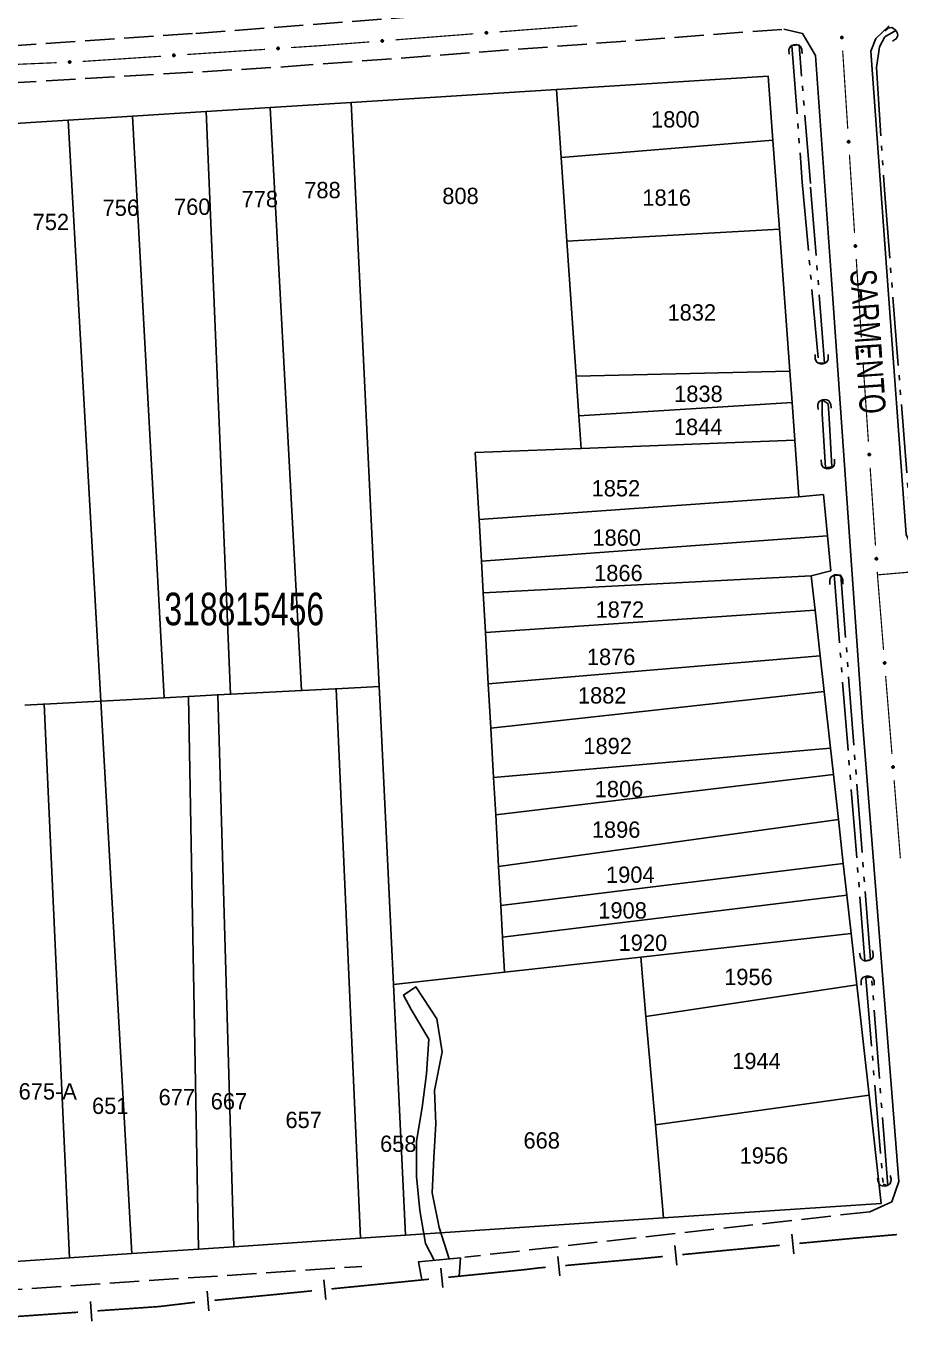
# Model space of a CAD drawing. Extents: x 201225 to 202591, y 4854937 to 4856079.
# Drawn here: x 202036.1 to 202170, y 4855142 to 4855340.4 of the extents above; entities that cross this region are included whole.
import ezdxf
from ezdxf.enums import TextEntityAlignment as Align

# ---------------------------------------------------------------- set-up
doc = ezdxf.new("R2010")
doc.units = 0
doc.header["$LTSCALE"] = 1.5
doc.header["$MEASUREMENT"] = 0
doc.linetypes.add('TRACO_05', pattern=[11, 7, -1, 0.5, -1, 0.5, -1])
doc.linetypes.add('TRACO_11', pattern=[8, 3, -1, 3, -1])
for name, color, linetype in [('CD_MALHA_LOTES', 7, 'CONTINUOUS'), ('CD_TXT_QUADRA', 2, 'CONTINUOUS'), ('HD-CURSO-PERENE', 170, 'CONTINUOUS'), ('HD-VALAS-DRENOS', 170, 'CONTINUOUS'), ('LM-LIM-SETORES-BAIRROS', 250, 'CONTINUOUS'), ('RU-QUADRA', 210, 'CONTINUOUS'), ('SV-BUEIRO-VALA', 7, 'CONTINUOUS'), ('SV-EIXO-RUA-N-PAV', 6, 'CONTINUOUS'), ('SV-EIXO-RUA-PAV', 20, 'CONTINUOUS'), ('SV-PONTE-BUEIRO', 251, 'CONTINUOUS'), ('SV-RUA-PAVIM', 7, 'CONTINUOUS'), ('SV-TXT-RUA-PAV', 7, 'CONTINUOUS'), ('Th_NmrPort', 7, 'CONTINUOUS')]:
    doc.layers.add(name, color=color, linetype=linetype)
doc.styles.add('ARIAL', font='ARIAL.SHX')

# ---------------------------------------------------------------- blocks, each defined once
blk = doc.blocks.new('COD120', base_point=(202325.86, 4856054.02))
at = {"layer": 'SV-BUEIRO-VALA'}
blk.add_lwpolyline([(202324.86, 4856052.62), (202324.86, 4856053.203333), (202324.86, 4856053.290833), (202324.943333, 4856053.524167), (202325.11, 4856053.786667), (202325.36, 4856053.9325), (202325.693333, 4856054.02), (202326.026667, 4856054.02), (202326.36, 4856053.9325), (202326.61, 4856053.786667), (202326.776667, 4856053.524167), (202326.86, 4856053.290833), (202326.86, 4856053.203333), (202326.86, 4856052.62)], dxfattribs=at)

msp = doc.modelspace()

# ---------------------------------------------------------------- linework, layer by layer
at = {"layer": 'CD_MALHA_LOTES', "linetype": 'Continuous', "flags": 128}
for points in [[(202117.4, 4855330.67), (202149.8, 4855332.71)], [(202149.8, 4855332.71), (202150.52, 4855322.91)], [(202085.91, 4855328.68), (202117.4, 4855330.67)], [(202118.11, 4855320.25), (202117.4, 4855330.67)], [(202073.52, 4855327.9), (202085.91, 4855328.68)], [(202090.21, 4855239.22), (202085.91, 4855328.68)], [(202042.61, 4855325.95), (202052.42, 4855326.57)], [(202052.42, 4855326.57), (202063.71, 4855327.28)], [(202057.3, 4855237.5), (202052.42, 4855326.57)], [(202063.71, 4855327.28), (202073.52, 4855327.9)], [(202067.44, 4855238.03), (202063.71, 4855327.28)], [(202078.35, 4855238.6), (202073.52, 4855327.9)], [(202030.32, 4855325.17), (202042.61, 4855325.95)], [(202047.59, 4855237), (202042.61, 4855325.95)], [(202118.11, 4855320.25), (202150.52, 4855322.91)], [(202150.52, 4855322.91), (202151.52, 4855309.28)], [(202118.99, 4855307.42), (202118.11, 4855320.25)], [(202118.99, 4855307.42), (202151.52, 4855309.28)], [(202151.52, 4855309.28), (202153.11, 4855287.5)], [(202120.41, 4855286.75), (202118.99, 4855307.42)], [(202120.41, 4855286.75), (202153.11, 4855287.5)], [(202120.82, 4855280.67), (202120.41, 4855286.75)], [(202153.11, 4855287.5), (202153.46, 4855282.71)], [(202120.82, 4855280.67), (202153.46, 4855282.71)], [(202153.46, 4855282.71), (202153.88, 4855276.95)], [(202121.16, 4855275.67), (202120.82, 4855280.67)], [(202153.88, 4855276.95), (202121.16, 4855275.67)], [(202153.88, 4855276.95), (202154.51, 4855268.26)], [(202104.95, 4855275.04), (202121.16, 4855275.67)], [(202105.52, 4855264.81), (202104.95, 4855275.04)], [(202154.51, 4855268.26), (202158.28, 4855268.63)], [(202158.28, 4855268.63), (202158.9, 4855262.29)], [(202105.52, 4855264.81), (202154.51, 4855268.26)], [(202105.88, 4855258.43), (202105.52, 4855264.81)], [(202105.88, 4855258.43), (202158.9, 4855262.29)], [(202158.9, 4855262.29), (202159.41, 4855256.95)], [(202106.16, 4855253.56), (202105.88, 4855258.43)], [(202159.41, 4855256.95), (202156.4, 4855256.2)], [(202106.16, 4855253.56), (202156.4, 4855256.2)], [(202156.4, 4855256.2), (202156.99, 4855250.9)], [(202106.5, 4855247.52), (202106.16, 4855253.56)], [(202106.5, 4855247.52), (202156.99, 4855250.9)], [(202156.99, 4855250.9), (202157.77, 4855243.95)], [(202106.94, 4855239.64), (202106.5, 4855247.52)], [(202106.94, 4855239.64), (202157.77, 4855243.95)], [(202157.77, 4855243.95), (202158.38, 4855238.45)], [(202083.47, 4855238.87), (202078.45, 4855238.61)], [(202083.64, 4855238.88), (202083.47, 4855238.87)], [(202083.64, 4855238.88), (202090.21, 4855239.22)], [(202087.38, 4855154.74), (202083.64, 4855238.88)], [(202090.26, 4855238.31), (202090.21, 4855239.22)], [(202107.33, 4855232.83), (202106.94, 4855239.64)], [(202038.91, 4855236.54), (202047.55, 4855237)], [(202047.55, 4855237), (202047.59, 4855237)], [(202047.59, 4855237), (202057.23, 4855237.5)], [(202052.33, 4855152.39), (202047.59, 4855237)], [(202057.23, 4855237.5), (202057.3, 4855237.5)], [(202061.03, 4855237.7), (202057.3, 4855237.5)], [(202062.53, 4855153.07), (202061.03, 4855237.7)], [(202061.03, 4855237.7), (202061.05, 4855237.7)], [(202061.05, 4855237.7), (202065.43, 4855237.93)], [(202065.43, 4855237.93), (202065.49, 4855237.93)], [(202065.49, 4855237.93), (202067.44, 4855238.03)], [(202067.96, 4855153.44), (202065.49, 4855237.93)], [(202067.44, 4855238.03), (202067.55, 4855238.04)], [(202067.55, 4855238.04), (202078.35, 4855238.6)], [(202078.45, 4855238.61), (202078.35, 4855238.6)], [(202092.41, 4855193.59), (202090.26, 4855238.31)], [(202107.33, 4855232.83), (202158.38, 4855238.45)], [(202158.38, 4855238.45), (202159.35, 4855229.8)], [(202038.77, 4855236.54), (202035.95, 4855236.39)], [(202038.91, 4855236.54), (202038.77, 4855236.54)], [(202042.77, 4855151.75), (202038.91, 4855236.54)], [(202107.75, 4855225.29), (202107.33, 4855232.83)], [(202107.75, 4855225.29), (202159.35, 4855229.8)], [(202159.35, 4855229.8), (202159.8, 4855225.75)], [(202108.07, 4855219.58), (202107.75, 4855225.29)], [(202108.07, 4855219.58), (202159.8, 4855225.75)], [(202159.8, 4855225.75), (202160.57, 4855218.84)], [(202108.52, 4855211.67), (202108.07, 4855219.58)], [(202108.52, 4855211.67), (202160.57, 4855218.84)], [(202160.57, 4855218.84), (202161.32, 4855212.14)], [(202108.86, 4855205.69), (202108.52, 4855211.67)], [(202108.86, 4855205.69), (202161.32, 4855212.14)], [(202161.32, 4855212.14), (202161.87, 4855207.26)], [(202109.13, 4855200.82), (202161.87, 4855207.26)], [(202161.87, 4855207.26), (202162.52, 4855201.38)], [(202109.13, 4855200.82), (202108.86, 4855205.69)], [(202130.3, 4855197.8), (202162.52, 4855201.38)], [(202162.52, 4855201.38), (202163.4, 4855193.52)], [(202109.43, 4855195.49), (202109.13, 4855200.82)], [(202130.3, 4855197.8), (202109.43, 4855195.49)], [(202131.09, 4855188.72), (202130.3, 4855197.8)], [(202092.41, 4855193.59), (202109.43, 4855195.49)], [(202094.26, 4855155.2), (202092.41, 4855193.59)], [(202131.09, 4855188.72), (202163.4, 4855193.52)], [(202163.4, 4855193.52), (202165.29, 4855176.65)], [(202132.54, 4855172.13), (202131.09, 4855188.72)], [(202132.54, 4855172.13), (202165.29, 4855176.65)], [(202165.29, 4855176.65), (202167.14, 4855160.08)], [(202133.78, 4855157.85), (202132.54, 4855172.13)], [(202167.14, 4855160.08), (202133.78, 4855157.85)], [(202133.78, 4855157.85), (202094.26, 4855155.2)], [(202087.38, 4855154.74), (202067.96, 4855153.44)], [(202094.26, 4855155.2), (202087.38, 4855154.74)], [(202042.77, 4855151.75), (202030.69, 4855150.94)], [(202052.33, 4855152.39), (202042.77, 4855151.75)], [(202062.53, 4855153.07), (202052.33, 4855152.39)], [(202067.96, 4855153.44), (202062.53, 4855153.07)]]:
    msp.add_lwpolyline(points, dxfattribs=at)
at = {"layer": 'HD-CURSO-PERENE', "linetype": 'Continuous'}
msp.add_polyline3d([(202100.93, 4855151.57, 3.04), (202099.39, 4855156.38, 3.04), (202098.35, 4855161.68, 3.04), (202098.6, 4855167.04, 3.04), (202098.88, 4855172.26, 3.04), (202098.68, 4855177.36, 3.04), (202099.86, 4855183.29, 3.04), (202099.06, 4855188.34, 3.04), (202095.86, 4855193.22, 3.03), (202093.97, 4855191.98, 2.99), (202095.12, 4855189.78, 2.99), (202097.84, 4855185.22, 3.03), (202097.46, 4855179.94, 3.03), (202096.8, 4855174.78, 3.03), (202095.96, 4855169.58, 3.03), (202095.93, 4855164.2, 3.03), (202096.43, 4855159, 3.03), (202097.33, 4855153.92, 3.03), (202098.63, 4855151.36, 3.03)], dxfattribs=at)
at = {"layer": 'HD-VALAS-DRENOS', "linetype": 'TRACO_05'}
msp.add_polyline3d([(202169.38, 4855339.67, 4.72), (202167.68, 4855338.7, 4.72), (202166.87, 4855337.17, 4.72), (202166.39, 4855334.01, 4.67), (202167.62, 4855315.3, 4.23), (202171.66, 4855263.98, 3.71), (202172.17, 4855262.94, 3.71), (202172.84, 4855262.61, 3.71)], dxfattribs=at)
for points in [[(202153.43, 4855337.4, 4.47), (202155.03, 4855316.47, 4.47), (202157.53, 4855288.74, 3.88), (202158.45, 4855288.76, 3.9), (202156.27, 4855316.24, 3.9), (202154.55, 4855337.48, 3.9)], [(202158.07, 4855283.14, 3.92), (202158.08, 4855280.96, 3.92), (202158.59, 4855272.74, 3.92), (202159.57, 4855272.88, 3.92), (202159.15, 4855280.3, 3.92), (202158.99, 4855282.5, 3.92)], [(202159.9, 4855256.36, 3.84), (202164.64, 4855197.24, 3.5), (202165.46, 4855197.36, 3.48), (202160.94, 4855256.26, 3.58)], [(202164.76, 4855194.64, 3.61), (202167.42, 4855163, 3.12), (202168.12, 4855162.76, 3.12), (202165.66, 4855194.7, 3.82)]]:
    msp.add_polyline3d(points, close=True, dxfattribs=at)
at = {"layer": 'LM-LIM-SETORES-BAIRROS'}
for points in [[(202135.52, 4855153.63), (202135.81, 4855150.64)], [(202153.44, 4855155.35), (202153.72, 4855152.36)], [(202117.61, 4855151.96), (202117.88, 4855148.98)], [(202099.68, 4855150.15), (202099.98, 4855147.17)], [(202081.77, 4855148.37), (202082.07, 4855145.38)], [(202063.86, 4855146.62), (202064.15, 4855143.64)], [(202045.98, 4855145.04), (202046.19, 4855142.05)]]:
    msp.add_lwpolyline(points, dxfattribs=at)
at = {"layer": 'LM-LIM-SETORES-BAIRROS', "const_width": 0.25}
for points in [[(202151.59, 4855153.66), (202143.63, 4855152.91)], [(202162.86, 4855154.73), (202154.58, 4855153.95)], [(202163.54, 4855154.79), (202162.86, 4855154.73)], [(202169.52, 4855155.3), (202163.54, 4855154.79)], [(202130.32, 4855151.61), (202118.74, 4855150.56)], [(202130.69, 4855151.65), (202130.32, 4855151.61)], [(202133.67, 4855151.94), (202130.69, 4855151.65)], [(202143.09, 4855152.86), (202136.66, 4855152.23)], [(202143.63, 4855152.91), (202143.09, 4855152.86)], [(202112.33, 4855149.91), (202100.83, 4855148.76)], [(202112.77, 4855149.96), (202112.33, 4855149.91)], [(202114.55, 4855150.18), (202112.77, 4855149.96)], [(202114.75, 4855150.2), (202114.55, 4855150.18)], [(202115.75, 4855150.29), (202114.75, 4855150.2)], [(202097.84, 4855148.46), (202082.92, 4855146.98)], [(202074.7, 4855146.16), (202065, 4855145.23)], [(202074.96, 4855146.19), (202074.7, 4855146.16)], [(202079.93, 4855146.68), (202074.96, 4855146.19)], [(202056.56, 4855144.28), (202047.08, 4855143.62)], [(202057.05, 4855144.34), (202056.56, 4855144.28)], [(202062.02, 4855144.93), (202057.05, 4855144.34)], [(202044.09, 4855143.41), (202033.11, 4855142.64)]]:
    msp.add_lwpolyline(points, dxfattribs=at)
at = {"layer": 'RU-QUADRA', "linetype": 'Continuous', "flags": 128}
msp.add_lwpolyline([(202030.32, 4855325.17), (202042.61, 4855325.95), (202052.42, 4855326.57), (202063.71, 4855327.28), (202073.52, 4855327.9), (202085.91, 4855328.68), (202117.4, 4855330.67), (202149.8, 4855332.71), (202150.52, 4855322.91), (202151.52, 4855309.28), (202153.11, 4855287.5), (202153.46, 4855282.71), (202153.88, 4855276.95), (202154.51, 4855268.26), (202158.28, 4855268.63), (202158.9, 4855262.29), (202159.41, 4855256.95), (202156.4, 4855256.2), (202156.99, 4855250.9), (202157.77, 4855243.95), (202158.38, 4855238.45), (202159.35, 4855229.8), (202159.8, 4855225.75), (202160.57, 4855218.84), (202161.32, 4855212.14), (202161.87, 4855207.26), (202162.52, 4855201.38), (202163.4, 4855193.52), (202165.29, 4855176.65), (202167.14, 4855160.08), (202133.78, 4855157.85), (202094.26, 4855155.2), (202087.38, 4855154.74), (202067.96, 4855153.44), (202062.53, 4855153.07), (202052.33, 4855152.39), (202042.77, 4855151.75), (202030.69, 4855150.94)], dxfattribs=at)
at = {"layer": 'SV-EIXO-RUA-N-PAV', "const_width": 0.18}
for points in [[(202174.82, 4855257.03), (202166.85, 4855256.35)], [(202166.85, 4855256.35), (202166.55, 4855256.32)]]:
    msp.add_lwpolyline(points, dxfattribs=at)
at = {"layer": 'SV-EIXO-RUA-PAV', "const_width": 0.18}
for points in [[(202108.65, 4855339.48), (202120.61, 4855340.41)], [(202081.72, 4855337.4), (202088.71, 4855337.94)], [(202092.69, 4855338.25), (202104.66, 4855339.18)], [(202060.77, 4855336.01), (202072.75, 4855336.8)], [(202076.74, 4855337.07), (202080.73, 4855337.33)], [(202080.73, 4855337.33), (202081.72, 4855337.4)], [(202161.22, 4855336.61), (202162, 4855324.64)], [(202028.93, 4855334.26), (202040.81, 4855334.76)], [(202044.81, 4855334.95), (202056.78, 4855335.74)], [(202162.26, 4855320.65), (202163.04, 4855308.67)], [(202163.3, 4855304.68), (202164.08, 4855292.71)], [(202164.35, 4855288.72), (202165.16, 4855276.74)], [(202165.43, 4855272.75), (202166.25, 4855260.78)], [(202166.52, 4855256.79), (202166.55, 4855256.32)], [(202166.55, 4855256.32), (202167.48, 4855244.83)], [(202167.8, 4855240.84), (202168.77, 4855228.88)], [(202169.1, 4855224.89), (202170.06, 4855212.93)], [(202102.71, 4855148.97), (202105.7, 4855149.25)], [(202105.7, 4855149.25), (202106.12, 4855149.29)]]:
    msp.add_lwpolyline(points, dxfattribs=at)
at = {"layer": 'SV-EIXO-RUA-PAV'}
for points in [[(202090.55, 4855338.19), (202090.58, 4855338.23), (202090.61, 4855338.26), (202090.65, 4855338.27), (202090.68, 4855338.27), (202090.72, 4855338.27), (202090.75, 4855338.27), (202090.79, 4855338.25), (202090.83, 4855338.22), (202090.85, 4855338.18), (202090.87, 4855338.15), (202090.88, 4855338.11), (202090.87, 4855338.08), (202090.86, 4855338.04), (202090.85, 4855338), (202090.81, 4855337.97), (202090.78, 4855337.94), (202090.75, 4855337.93), (202090.71, 4855337.92), (202090.67, 4855337.92), (202090.64, 4855337.93), (202090.6, 4855337.95), (202090.57, 4855337.98), (202090.54, 4855338.02), (202090.53, 4855338.05), (202090.52, 4855338.08), (202090.52, 4855338.12), (202090.53, 4855338.16), (202090.55, 4855338.19)], [(202106.5, 4855339.43), (202106.53, 4855339.47), (202106.57, 4855339.49), (202106.6, 4855339.5), (202106.64, 4855339.51), (202106.67, 4855339.51), (202106.71, 4855339.5), (202106.74, 4855339.48), (202106.78, 4855339.45), (202106.81, 4855339.41), (202106.82, 4855339.38), (202106.83, 4855339.35), (202106.83, 4855339.31), (202106.82, 4855339.27), (202106.8, 4855339.24), (202106.77, 4855339.2), (202106.73, 4855339.17), (202106.7, 4855339.16), (202106.66, 4855339.16), (202106.63, 4855339.16), (202106.59, 4855339.17), (202106.55, 4855339.18), (202106.52, 4855339.22), (202106.49, 4855339.25), (202106.48, 4855339.28), (202106.47, 4855339.32), (202106.47, 4855339.35), (202106.48, 4855339.39), (202106.5, 4855339.43)], [(202161.19, 4855338.76), (202161.23, 4855338.73), (202161.25, 4855338.69), (202161.26, 4855338.66), (202161.27, 4855338.62), (202161.27, 4855338.59), (202161.26, 4855338.55), (202161.24, 4855338.52), (202161.21, 4855338.48), (202161.17, 4855338.46), (202161.14, 4855338.44), (202161.1, 4855338.44), (202161.07, 4855338.44), (202161.03, 4855338.45), (202160.99, 4855338.47), (202160.96, 4855338.5), (202160.93, 4855338.53), (202160.92, 4855338.57), (202160.92, 4855338.6), (202160.92, 4855338.64), (202160.92, 4855338.67), (202160.94, 4855338.71), (202160.98, 4855338.75), (202161.01, 4855338.77), (202161.04, 4855338.78), (202161.08, 4855338.79), (202161.12, 4855338.79), (202161.15, 4855338.78), (202161.19, 4855338.76)], [(202058.63, 4855335.97), (202058.66, 4855336.01), (202058.69, 4855336.04), (202058.73, 4855336.05), (202058.76, 4855336.05), (202058.8, 4855336.05), (202058.83, 4855336.05), (202058.87, 4855336.03), (202058.91, 4855336), (202058.93, 4855335.96), (202058.95, 4855335.92), (202058.95, 4855335.89), (202058.95, 4855335.85), (202058.94, 4855335.82), (202058.92, 4855335.78), (202058.89, 4855335.74), (202058.86, 4855335.72), (202058.82, 4855335.71), (202058.79, 4855335.7), (202058.75, 4855335.7), (202058.72, 4855335.71), (202058.68, 4855335.73), (202058.64, 4855335.76), (202058.62, 4855335.8), (202058.6, 4855335.83), (202058.6, 4855335.87), (202058.6, 4855335.9), (202058.61, 4855335.94), (202058.63, 4855335.97)], [(202074.59, 4855337.04), (202074.62, 4855337.07), (202074.66, 4855337.1), (202074.69, 4855337.11), (202074.73, 4855337.12), (202074.76, 4855337.11), (202074.8, 4855337.11), (202074.84, 4855337.09), (202074.87, 4855337.06), (202074.9, 4855337.02), (202074.91, 4855336.99), (202074.92, 4855336.95), (202074.92, 4855336.92), (202074.91, 4855336.88), (202074.89, 4855336.84), (202074.86, 4855336.81), (202074.82, 4855336.78), (202074.79, 4855336.77), (202074.75, 4855336.76), (202074.72, 4855336.76), (202074.68, 4855336.77), (202074.64, 4855336.79), (202074.61, 4855336.82), (202074.58, 4855336.86), (202074.57, 4855336.89), (202074.56, 4855336.93), (202074.56, 4855336.96), (202074.57, 4855337), (202074.59, 4855337.04)], [(202042.66, 4855334.95), (202042.7, 4855334.99), (202042.73, 4855335.01), (202042.77, 4855335.03), (202042.8, 4855335.03), (202042.84, 4855335.03), (202042.87, 4855335.02), (202042.91, 4855335), (202042.95, 4855334.97), (202042.97, 4855334.93), (202042.98, 4855334.89), (202042.99, 4855334.86), (202042.98, 4855334.82), (202042.97, 4855334.79), (202042.95, 4855334.75), (202042.92, 4855334.71), (202042.89, 4855334.69), (202042.85, 4855334.68), (202042.82, 4855334.68), (202042.78, 4855334.68), (202042.75, 4855334.69), (202042.71, 4855334.71), (202042.67, 4855334.74), (202042.65, 4855334.77), (202042.64, 4855334.81), (202042.63, 4855334.84), (202042.63, 4855334.88), (202042.64, 4855334.92), (202042.66, 4855334.95)], [(202162.23, 4855322.79), (202162.27, 4855322.76), (202162.29, 4855322.73), (202162.31, 4855322.69), (202162.31, 4855322.66), (202162.31, 4855322.62), (202162.3, 4855322.59), (202162.28, 4855322.55), (202162.25, 4855322.51), (202162.21, 4855322.49), (202162.18, 4855322.47), (202162.14, 4855322.47), (202162.11, 4855322.47), (202162.07, 4855322.48), (202162.04, 4855322.5), (202162, 4855322.53), (202161.97, 4855322.57), (202161.96, 4855322.6), (202161.96, 4855322.64), (202161.96, 4855322.67), (202161.97, 4855322.71), (202161.98, 4855322.74), (202162.02, 4855322.78), (202162.05, 4855322.81), (202162.09, 4855322.82), (202162.12, 4855322.82), (202162.16, 4855322.82), (202162.19, 4855322.82), (202162.23, 4855322.79)], [(202163.27, 4855306.83), (202163.31, 4855306.8), (202163.33, 4855306.76), (202163.35, 4855306.73), (202163.35, 4855306.69), (202163.35, 4855306.66), (202163.34, 4855306.62), (202163.32, 4855306.58), (202163.29, 4855306.55), (202163.25, 4855306.52), (202163.22, 4855306.51), (202163.18, 4855306.5), (202163.15, 4855306.5), (202163.11, 4855306.51), (202163.08, 4855306.53), (202163.04, 4855306.57), (202163.01, 4855306.6), (202163, 4855306.63), (202163, 4855306.67), (202163, 4855306.71), (202163.01, 4855306.74), (202163.03, 4855306.78), (202163.06, 4855306.81), (202163.09, 4855306.84), (202163.13, 4855306.85), (202163.16, 4855306.86), (202163.2, 4855306.86), (202163.23, 4855306.85), (202163.27, 4855306.83)], [(202164.32, 4855290.74), (202164.36, 4855290.71), (202164.38, 4855290.67), (202164.4, 4855290.64), (202164.4, 4855290.61), (202164.4, 4855290.57), (202164.39, 4855290.53), (202164.37, 4855290.5), (202164.34, 4855290.46), (202164.3, 4855290.44), (202164.27, 4855290.42), (202164.23, 4855290.42), (202164.2, 4855290.42), (202164.16, 4855290.43), (202164.13, 4855290.44), (202164.09, 4855290.48), (202164.06, 4855290.51), (202164.05, 4855290.55), (202164.05, 4855290.58), (202164.05, 4855290.62), (202164.06, 4855290.65), (202164.08, 4855290.69), (202164.11, 4855290.73), (202164.14, 4855290.75), (202164.18, 4855290.76), (202164.21, 4855290.77), (202164.25, 4855290.77), (202164.28, 4855290.76), (202164.32, 4855290.74)], [(202165.4, 4855274.9), (202165.43, 4855274.87), (202165.46, 4855274.83), (202165.47, 4855274.8), (202165.48, 4855274.76), (202165.48, 4855274.73), (202165.47, 4855274.69), (202165.45, 4855274.66), (202165.42, 4855274.62), (202165.38, 4855274.59), (202165.35, 4855274.58), (202165.31, 4855274.57), (202165.28, 4855274.58), (202165.24, 4855274.58), (202165.2, 4855274.6), (202165.17, 4855274.64), (202165.14, 4855274.67), (202165.13, 4855274.7), (202165.12, 4855274.74), (202165.13, 4855274.78), (202165.13, 4855274.81), (202165.15, 4855274.85), (202165.18, 4855274.89), (202165.22, 4855274.91), (202165.25, 4855274.92), (202165.29, 4855274.93), (202165.32, 4855274.93), (202165.36, 4855274.92), (202165.4, 4855274.9)], [(202166.48, 4855258.94), (202166.52, 4855258.9), (202166.55, 4855258.87), (202166.56, 4855258.83), (202166.56, 4855258.8), (202166.56, 4855258.77), (202166.55, 4855258.73), (202166.53, 4855258.69), (202166.5, 4855258.65), (202166.47, 4855258.63), (202166.43, 4855258.62), (202166.4, 4855258.61), (202166.36, 4855258.61), (202166.33, 4855258.62), (202166.29, 4855258.64), (202166.25, 4855258.67), (202166.23, 4855258.71), (202166.21, 4855258.74), (202166.21, 4855258.78), (202166.21, 4855258.81), (202166.22, 4855258.85), (202166.24, 4855258.89), (202166.27, 4855258.92), (202166.3, 4855258.95), (202166.34, 4855258.96), (202166.37, 4855258.96), (202166.41, 4855258.96), (202166.44, 4855258.96), (202166.48, 4855258.94)], [(202167.74, 4855242.99), (202167.78, 4855242.96), (202167.8, 4855242.92), (202167.82, 4855242.89), (202167.82, 4855242.85), (202167.82, 4855242.82), (202167.81, 4855242.78), (202167.8, 4855242.74), (202167.77, 4855242.71), (202167.73, 4855242.68), (202167.69, 4855242.67), (202167.66, 4855242.66), (202167.62, 4855242.66), (202167.59, 4855242.67), (202167.55, 4855242.69), (202167.51, 4855242.72), (202167.49, 4855242.76), (202167.48, 4855242.79), (202167.47, 4855242.82), (202167.47, 4855242.86), (202167.48, 4855242.9), (202167.5, 4855242.93), (202167.53, 4855242.97), (202167.56, 4855243), (202167.6, 4855243.01), (202167.63, 4855243.01), (202167.67, 4855243.01), (202167.7, 4855243.01), (202167.74, 4855242.99)], [(202169.03, 4855227.04), (202169.07, 4855227.01), (202169.1, 4855226.97), (202169.11, 4855226.94), (202169.11, 4855226.9), (202169.11, 4855226.87), (202169.11, 4855226.83), (202169.09, 4855226.8), (202169.06, 4855226.76), (202169.02, 4855226.73), (202168.99, 4855226.72), (202168.95, 4855226.71), (202168.92, 4855226.71), (202168.88, 4855226.72), (202168.84, 4855226.74), (202168.8, 4855226.77), (202168.78, 4855226.81), (202168.77, 4855226.84), (202168.76, 4855226.88), (202168.76, 4855226.91), (202168.77, 4855226.95), (202168.79, 4855226.99), (202168.82, 4855227.02), (202168.85, 4855227.05), (202168.89, 4855227.06), (202168.92, 4855227.07), (202168.96, 4855227.07), (202168.99, 4855227.06), (202169.03, 4855227.04)]]:
    msp.add_lwpolyline(points, close=True, dxfattribs=at)
for points in [[(202090.52, 4855338.12), (202090.85, 4855338.18)], [(202090.52, 4855338.08), (202090.87, 4855338.15)], [(202090.53, 4855338.16), (202090.83, 4855338.22)], [(202090.53, 4855338.14), (202090.84, 4855338.2)], [(202090.53, 4855338.1), (202090.86, 4855338.16)], [(202090.53, 4855338.07), (202090.87, 4855338.13)], [(202090.53, 4855338.05), (202090.88, 4855338.11)], [(202090.54, 4855338.17), (202090.81, 4855338.23)], [(202090.54, 4855338.03), (202090.87, 4855338.09)], [(202090.54, 4855338.02), (202090.87, 4855338.08)], [(202090.55, 4855338.19), (202090.79, 4855338.25)], [(202090.55, 4855338), (202090.87, 4855338.06)], [(202090.57, 4855338.21), (202090.77, 4855338.26)], [(202090.57, 4855337.98), (202090.86, 4855338.04)], [(202090.58, 4855338.23), (202090.75, 4855338.27)], [(202090.59, 4855337.97), (202090.85, 4855338.02)], [(202090.6, 4855338.25), (202090.73, 4855338.27)], [(202090.6, 4855337.95), (202090.85, 4855338)], [(202090.61, 4855338.26), (202090.72, 4855338.27)], [(202090.63, 4855337.94), (202090.82, 4855337.98)], [(202090.64, 4855337.93), (202090.81, 4855337.97)], [(202090.66, 4855337.93), (202090.79, 4855337.95)], [(202106.47, 4855339.35), (202106.81, 4855339.41)], [(202106.47, 4855339.32), (202106.82, 4855339.38)], [(202106.48, 4855339.39), (202106.78, 4855339.45)], [(202106.48, 4855339.37), (202106.79, 4855339.43)], [(202106.48, 4855339.34), (202106.81, 4855339.4)], [(202106.48, 4855339.3), (202106.82, 4855339.36)], [(202106.48, 4855339.28), (202106.83, 4855339.35)], [(202106.49, 4855339.41), (202106.76, 4855339.47)], [(202106.49, 4855339.27), (202106.82, 4855339.33)], [(202106.49, 4855339.25), (202106.83, 4855339.31)], [(202106.5, 4855339.43), (202106.74, 4855339.48)], [(202106.51, 4855339.23), (202106.82, 4855339.29)], [(202106.52, 4855339.45), (202106.72, 4855339.49)], [(202106.52, 4855339.22), (202106.82, 4855339.27)], [(202106.53, 4855339.47), (202106.71, 4855339.5)], [(202106.54, 4855339.2), (202106.81, 4855339.26)], [(202106.55, 4855339.48), (202106.68, 4855339.5)], [(202106.55, 4855339.18), (202106.8, 4855339.24)], [(202106.57, 4855339.49), (202106.67, 4855339.51)], [(202106.58, 4855339.18), (202106.78, 4855339.22)], [(202106.59, 4855339.17), (202106.77, 4855339.2)], [(202106.61, 4855339.16), (202106.74, 4855339.19)], [(202106.63, 4855339.16), (202106.73, 4855339.17)], [(202160.92, 4855338.67), (202160.96, 4855338.5)], [(202160.92, 4855338.65), (202160.94, 4855338.52)], [(202160.92, 4855338.64), (202160.93, 4855338.53)], [(202160.94, 4855338.71), (202160.99, 4855338.47)], [(202160.94, 4855338.69), (202160.97, 4855338.49)], [(202160.96, 4855338.72), (202161.01, 4855338.46)], [(202160.98, 4855338.75), (202161.03, 4855338.45)], [(202160.99, 4855338.76), (202161.05, 4855338.45)], [(202161.01, 4855338.77), (202161.07, 4855338.44)], [(202161.03, 4855338.77), (202161.08, 4855338.44)], [(202161.04, 4855338.78), (202161.1, 4855338.44)], [(202161.06, 4855338.78), (202161.12, 4855338.44)], [(202161.08, 4855338.79), (202161.14, 4855338.44)], [(202161.1, 4855338.78), (202161.16, 4855338.45)], [(202161.12, 4855338.79), (202161.17, 4855338.46)], [(202161.13, 4855338.78), (202161.19, 4855338.47)], [(202161.15, 4855338.78), (202161.21, 4855338.48)], [(202161.17, 4855338.77), (202161.22, 4855338.5)], [(202161.19, 4855338.76), (202161.24, 4855338.52)], [(202161.21, 4855338.74), (202161.25, 4855338.54)], [(202161.23, 4855338.73), (202161.26, 4855338.55)], [(202161.24, 4855338.71), (202161.26, 4855338.58)], [(202161.25, 4855338.69), (202161.27, 4855338.59)], [(202058.61, 4855335.94), (202058.91, 4855336)], [(202058.61, 4855335.92), (202058.92, 4855335.98)], [(202058.62, 4855335.95), (202058.89, 4855336.01)], [(202058.63, 4855335.97), (202058.87, 4855336.03)], [(202058.65, 4855335.99), (202058.85, 4855336.04)], [(202058.66, 4855336.01), (202058.83, 4855336.05)], [(202058.68, 4855336.03), (202058.81, 4855336.05)], [(202058.69, 4855336.04), (202058.8, 4855336.05)], [(202074.56, 4855336.96), (202074.9, 4855337.02)], [(202074.56, 4855336.93), (202074.91, 4855336.99)], [(202074.57, 4855337), (202074.87, 4855337.06)], [(202074.57, 4855336.98), (202074.88, 4855337.04)], [(202074.57, 4855336.95), (202074.9, 4855337)], [(202074.57, 4855336.91), (202074.91, 4855336.97)], [(202074.57, 4855336.89), (202074.92, 4855336.95)], [(202074.58, 4855337.02), (202074.85, 4855337.07)], [(202074.58, 4855336.87), (202074.91, 4855336.93)], [(202074.58, 4855336.86), (202074.92, 4855336.92)], [(202074.59, 4855337.04), (202074.84, 4855337.09)], [(202074.6, 4855336.84), (202074.91, 4855336.9)], [(202074.61, 4855337.06), (202074.81, 4855337.1)], [(202074.61, 4855336.82), (202074.91, 4855336.88)], [(202074.62, 4855337.07), (202074.8, 4855337.11)], [(202074.63, 4855336.81), (202074.89, 4855336.86)], [(202074.64, 4855337.09), (202074.77, 4855337.11)], [(202074.64, 4855336.79), (202074.89, 4855336.84)], [(202074.66, 4855337.1), (202074.76, 4855337.11)], [(202074.67, 4855336.78), (202074.86, 4855336.82)], [(202074.68, 4855336.77), (202074.86, 4855336.81)], [(202074.7, 4855336.77), (202074.83, 4855336.79)], [(202074.72, 4855336.76), (202074.82, 4855336.78)], [(202090.67, 4855337.92), (202090.78, 4855337.94)], [(202042.63, 4855334.88), (202042.97, 4855334.93)], [(202042.63, 4855334.84), (202042.98, 4855334.89)], [(202042.64, 4855334.92), (202042.95, 4855334.97)], [(202042.64, 4855334.9), (202042.95, 4855334.95)], [(202042.64, 4855334.86), (202042.97, 4855334.91)], [(202042.64, 4855334.83), (202042.98, 4855334.87)], [(202042.64, 4855334.81), (202042.99, 4855334.86)], [(202042.65, 4855334.93), (202042.92, 4855334.98)], [(202042.65, 4855334.79), (202042.98, 4855334.84)], [(202042.65, 4855334.77), (202042.98, 4855334.82)], [(202042.66, 4855334.95), (202042.91, 4855335)], [(202042.66, 4855334.76), (202042.97, 4855334.8)], [(202042.67, 4855334.74), (202042.97, 4855334.79)], [(202042.68, 4855334.97), (202042.88, 4855335.01)], [(202042.69, 4855334.72), (202042.96, 4855334.77)], [(202042.7, 4855334.99), (202042.87, 4855335.02)], [(202042.71, 4855334.71), (202042.95, 4855334.75)], [(202042.72, 4855335), (202042.85, 4855335.02)], [(202042.73, 4855335.01), (202042.84, 4855335.03)], [(202042.73, 4855334.7), (202042.93, 4855334.73)], [(202042.75, 4855334.69), (202042.92, 4855334.71)], [(202042.77, 4855334.68), (202042.9, 4855334.7)], [(202042.78, 4855334.68), (202042.89, 4855334.69)], [(202058.6, 4855335.9), (202058.93, 4855335.96)], [(202058.6, 4855335.89), (202058.93, 4855335.94)], [(202058.6, 4855335.87), (202058.95, 4855335.92)], [(202058.6, 4855335.85), (202058.95, 4855335.9)], [(202058.6, 4855335.83), (202058.95, 4855335.89)], [(202058.61, 4855335.81), (202058.95, 4855335.87)], [(202058.62, 4855335.8), (202058.95, 4855335.85)], [(202058.63, 4855335.78), (202058.94, 4855335.84)], [(202058.64, 4855335.76), (202058.94, 4855335.82)], [(202058.66, 4855335.75), (202058.93, 4855335.8)], [(202058.68, 4855335.73), (202058.92, 4855335.78)], [(202058.7, 4855335.72), (202058.9, 4855335.76)], [(202058.72, 4855335.71), (202058.89, 4855335.74)], [(202058.74, 4855335.71), (202058.87, 4855335.73)], [(202058.75, 4855335.7), (202058.86, 4855335.72)], [(202161.96, 4855322.69), (202161.98, 4855322.56)], [(202161.96, 4855322.67), (202161.97, 4855322.57)], [(202161.97, 4855322.71), (202162, 4855322.53)], [(202161.98, 4855322.74), (202162.04, 4855322.5)], [(202161.98, 4855322.72), (202162.02, 4855322.52)], [(202162, 4855322.76), (202162.05, 4855322.49)], [(202162.02, 4855322.78), (202162.07, 4855322.48)], [(202162.03, 4855322.79), (202162.09, 4855322.48)], [(202162.05, 4855322.81), (202162.11, 4855322.47)], [(202162.07, 4855322.81), (202162.13, 4855322.47)], [(202162.09, 4855322.82), (202162.14, 4855322.47)], [(202162.1, 4855322.82), (202162.16, 4855322.47)], [(202162.12, 4855322.82), (202162.18, 4855322.47)], [(202162.14, 4855322.82), (202162.2, 4855322.49)], [(202162.16, 4855322.82), (202162.21, 4855322.49)], [(202162.17, 4855322.81), (202162.23, 4855322.51)], [(202162.19, 4855322.82), (202162.25, 4855322.51)], [(202162.21, 4855322.8), (202162.26, 4855322.54)], [(202162.23, 4855322.79), (202162.28, 4855322.55)], [(202162.25, 4855322.78), (202162.29, 4855322.58)], [(202162.27, 4855322.76), (202162.3, 4855322.59)], [(202162.28, 4855322.74), (202162.3, 4855322.61)], [(202162.29, 4855322.73), (202162.31, 4855322.62)], [(202163, 4855306.72), (202163.03, 4855306.59)], [(202163, 4855306.71), (202163.01, 4855306.6)], [(202163.01, 4855306.74), (202163.04, 4855306.57)], [(202163.02, 4855306.75), (202163.06, 4855306.56)], [(202163.03, 4855306.78), (202163.08, 4855306.53)], [(202163.04, 4855306.79), (202163.09, 4855306.53)], [(202163.06, 4855306.81), (202163.11, 4855306.51)], [(202163.08, 4855306.82), (202163.13, 4855306.51)], [(202163.09, 4855306.84), (202163.15, 4855306.5)], [(202163.11, 4855306.84), (202163.17, 4855306.51)], [(202163.13, 4855306.85), (202163.18, 4855306.5)], [(202163.14, 4855306.85), (202163.2, 4855306.51)], [(202163.16, 4855306.86), (202163.22, 4855306.51)], [(202163.18, 4855306.85), (202163.24, 4855306.52)], [(202163.2, 4855306.86), (202163.25, 4855306.52)], [(202163.22, 4855306.85), (202163.27, 4855306.54)], [(202163.23, 4855306.85), (202163.29, 4855306.55)], [(202163.25, 4855306.84), (202163.31, 4855306.57)], [(202163.27, 4855306.83), (202163.32, 4855306.58)], [(202163.29, 4855306.81), (202163.33, 4855306.61)], [(202163.31, 4855306.8), (202163.34, 4855306.62)], [(202163.32, 4855306.78), (202163.34, 4855306.65)], [(202163.33, 4855306.76), (202163.35, 4855306.66)], [(202164.05, 4855290.63), (202164.08, 4855290.5)], [(202164.05, 4855290.62), (202164.06, 4855290.51)], [(202164.06, 4855290.65), (202164.09, 4855290.48)], [(202164.07, 4855290.67), (202164.11, 4855290.47)], [(202164.08, 4855290.69), (202164.13, 4855290.44)], [(202164.09, 4855290.7), (202164.14, 4855290.44)], [(202164.11, 4855290.73), (202164.16, 4855290.43)], [(202164.12, 4855290.74), (202164.18, 4855290.43)], [(202164.14, 4855290.75), (202164.2, 4855290.42)], [(202164.16, 4855290.75), (202164.22, 4855290.42)], [(202164.18, 4855290.76), (202164.23, 4855290.42)], [(202164.19, 4855290.76), (202164.25, 4855290.42)], [(202164.21, 4855290.77), (202164.27, 4855290.42)], [(202164.23, 4855290.76), (202164.29, 4855290.43)], [(202164.25, 4855290.77), (202164.3, 4855290.44)], [(202164.26, 4855290.76), (202164.32, 4855290.45)], [(202164.28, 4855290.76), (202164.34, 4855290.46)], [(202164.3, 4855290.75), (202164.35, 4855290.48)], [(202164.32, 4855290.74), (202164.37, 4855290.5)], [(202164.34, 4855290.72), (202164.38, 4855290.52)], [(202164.36, 4855290.71), (202164.39, 4855290.53)], [(202164.37, 4855290.69), (202164.39, 4855290.56)], [(202164.38, 4855290.67), (202164.4, 4855290.57)], [(202165.13, 4855274.81), (202165.17, 4855274.64)], [(202165.13, 4855274.79), (202165.15, 4855274.66)], [(202165.13, 4855274.78), (202165.14, 4855274.67)], [(202165.15, 4855274.85), (202165.2, 4855274.6)], [(202165.15, 4855274.82), (202165.18, 4855274.63)], [(202165.17, 4855274.86), (202165.22, 4855274.6)], [(202165.18, 4855274.89), (202165.24, 4855274.58)], [(202165.2, 4855274.9), (202165.26, 4855274.58)], [(202165.22, 4855274.91), (202165.28, 4855274.58)], [(202165.24, 4855274.91), (202165.29, 4855274.58)], [(202165.25, 4855274.92), (202165.31, 4855274.57)], [(202165.27, 4855274.92), (202165.33, 4855274.58)], [(202165.29, 4855274.93), (202165.35, 4855274.58)], [(202165.31, 4855274.92), (202165.37, 4855274.59)], [(202165.32, 4855274.93), (202165.38, 4855274.59)], [(202165.34, 4855274.92), (202165.4, 4855274.61)], [(202165.36, 4855274.92), (202165.42, 4855274.62)], [(202165.38, 4855274.91), (202165.43, 4855274.64)], [(202165.4, 4855274.9), (202165.45, 4855274.66)], [(202165.42, 4855274.88), (202165.46, 4855274.68)], [(202165.43, 4855274.87), (202165.47, 4855274.69)], [(202165.45, 4855274.85), (202165.47, 4855274.72)], [(202165.46, 4855274.83), (202165.48, 4855274.73)], [(202166.21, 4855258.81), (202166.23, 4855258.71)], [(202166.22, 4855258.85), (202166.25, 4855258.67)], [(202166.22, 4855258.83), (202166.24, 4855258.7)], [(202166.23, 4855258.86), (202166.27, 4855258.66)], [(202166.24, 4855258.89), (202166.29, 4855258.64)], [(202166.26, 4855258.9), (202166.31, 4855258.63)], [(202166.27, 4855258.92), (202166.33, 4855258.62)], [(202166.29, 4855258.93), (202166.34, 4855258.62)], [(202166.3, 4855258.95), (202166.36, 4855258.61)], [(202166.32, 4855258.95), (202166.38, 4855258.61)], [(202166.34, 4855258.96), (202166.4, 4855258.61)], [(202166.36, 4855258.96), (202166.41, 4855258.62)], [(202166.37, 4855258.96), (202166.43, 4855258.62)], [(202166.39, 4855258.96), (202166.45, 4855258.63)], [(202166.41, 4855258.96), (202166.47, 4855258.63)], [(202166.43, 4855258.96), (202166.48, 4855258.65)], [(202166.44, 4855258.96), (202166.5, 4855258.65)], [(202166.46, 4855258.95), (202166.52, 4855258.68)], [(202166.48, 4855258.94), (202166.53, 4855258.69)], [(202166.5, 4855258.92), (202166.54, 4855258.72)], [(202166.52, 4855258.9), (202166.55, 4855258.73)], [(202166.53, 4855258.88), (202166.56, 4855258.76)], [(202166.55, 4855258.87), (202166.56, 4855258.77)], [(202167.47, 4855242.86), (202167.49, 4855242.76)], [(202167.48, 4855242.9), (202167.51, 4855242.72)], [(202167.48, 4855242.87), (202167.5, 4855242.74)], [(202167.49, 4855242.91), (202167.53, 4855242.71)], [(202167.5, 4855242.93), (202167.55, 4855242.69)], [(202167.51, 4855242.95), (202167.57, 4855242.68)], [(202167.53, 4855242.97), (202167.59, 4855242.67)], [(202167.54, 4855242.98), (202167.61, 4855242.67)], [(202167.56, 4855243), (202167.62, 4855242.66)], [(202167.58, 4855243), (202167.64, 4855242.66)], [(202167.6, 4855243.01), (202167.66, 4855242.66)], [(202167.61, 4855243.01), (202167.67, 4855242.67)], [(202167.63, 4855243.01), (202167.69, 4855242.67)], [(202167.65, 4855243.01), (202167.71, 4855242.68)], [(202167.67, 4855243.01), (202167.73, 4855242.68)], [(202167.68, 4855243.01), (202167.75, 4855242.7)], [(202167.7, 4855243.01), (202167.77, 4855242.71)], [(202167.72, 4855243), (202167.78, 4855242.73)], [(202167.74, 4855242.99), (202167.8, 4855242.74)], [(202167.76, 4855242.97), (202167.8, 4855242.77)], [(202167.78, 4855242.96), (202167.81, 4855242.78)], [(202167.79, 4855242.94), (202167.82, 4855242.81)], [(202167.8, 4855242.92), (202167.82, 4855242.82)], [(202168.76, 4855226.91), (202168.78, 4855226.81)], [(202168.77, 4855226.95), (202168.8, 4855226.77)], [(202168.77, 4855226.93), (202168.79, 4855226.8)], [(202168.78, 4855226.96), (202168.82, 4855226.76)], [(202168.79, 4855226.99), (202168.84, 4855226.74)], [(202168.81, 4855227), (202168.86, 4855226.74)], [(202168.82, 4855227.02), (202168.88, 4855226.72)], [(202168.84, 4855227.03), (202168.9, 4855226.72)], [(202168.85, 4855227.05), (202168.92, 4855226.71)], [(202168.87, 4855227.05), (202168.93, 4855226.72)], [(202168.89, 4855227.06), (202168.95, 4855226.71)], [(202168.91, 4855227.06), (202168.97, 4855226.72)], [(202168.92, 4855227.07), (202168.99, 4855226.72)], [(202168.94, 4855227.06), (202169, 4855226.73)], [(202168.96, 4855227.07), (202169.02, 4855226.73)], [(202168.98, 4855227.06), (202169.04, 4855226.75)], [(202168.99, 4855227.06), (202169.06, 4855226.76)], [(202169.01, 4855227.05), (202169.07, 4855226.78)], [(202169.03, 4855227.04), (202169.09, 4855226.8)], [(202169.05, 4855227.02), (202169.1, 4855226.82)], [(202169.07, 4855227.01), (202169.11, 4855226.83)], [(202169.08, 4855226.99), (202169.11, 4855226.86)], [(202169.1, 4855226.97), (202169.11, 4855226.87)]]:
    msp.add_lwpolyline(points, dxfattribs=at)
at = {"layer": 'SV-PONTE-BUEIRO', "linetype": 'Continuous'}
msp.add_polyline3d([(202102.47, 4855148.92, 4.11), (202102.67, 4855151.74, 4.11), (202096.25, 4855151.14, 4.11), (202096.75, 4855148.35, 4.11)], dxfattribs=at)
at = {"layer": 'SV-RUA-PAVIM', "linetype": 'TRACO_11'}
for points in [[(201950.9, 4855334.65, 6.56), (201982.12, 4855335.95, 6.55), (202021.23, 4855336.46, 6.51), (202062.15, 4855339.24, 5.8), (202101.11, 4855342.21, 5.27), (202132.82, 4855344.31, 5.29), (202151.81, 4855346.68, 4.57), (202152.34, 4855348.33, 4.58), (202155.17, 4855349.27, 4.65), (202156.28, 4855350.5, 4.91)], [(201948.88, 4855327, 6.01), (201955.32, 4855328.2, 5.85), (202007.42, 4855330.16, 6.33), (202021.23, 4855330.9, 6.33), (202075.64, 4855334.12, 5.3), (202152.19, 4855339.88, 4.54), (202155.05, 4855339.22, 4.53)], [(202168.76, 4855160.3, 3.6), (202165.36, 4855158.8, 3.58), (202103.35, 4855151.84, 3.94)], [(201999.89, 4855143.75, 3.46), (202019.05, 4855145.87, 3.46), (202087.55, 4855150.42, 3.61)]]:
    msp.add_polyline3d(points, dxfattribs=at)
at = {"layer": 'SV-RUA-PAVIM', "linetype": 'Continuous'}
for points in [[(202173.12, 4855260.67, 3.55), (202171.53, 4855261.26, 3.56), (202170.94, 4855262.53, 3.6), (202167.94, 4855303.46, 3.6), (202165.52, 4855336.54, 4.58), (202166.29, 4855338.44, 4.59), (202168.32, 4855340.39, 4.59)], [(202155.05, 4855339.22, 4.53), (202157.05, 4855335.86, 4.53), (202159.48, 4855302.29, 4.53), (202164.26, 4855233.82, 3.9), (202169.82, 4855163.42, 3.61), (202168.76, 4855160.3, 3.6)]]:
    msp.add_polyline3d(points, dxfattribs=at)

# ---------------------------------------------------------------- block references
at = {"layer": 'SV-BUEIRO-VALA'}
for p, rotation in [((202169.38, 4855339.67, 4.14), 307), ((202153.95, 4855337.52, 3.63), 2), ((202158.01, 4855288.66, 3.6), 180), ((202158.31, 4855283.14, 3.6), 6), ((202159.02, 4855272.59, 3.6), 183), ((202160.22, 4855256.28, 3.6), 2), ((202165.08, 4855197.24, 3.6), 192), ((202167.82, 4855162.76, 4.35), 192)]:
    msp.add_blockref('COD120', p, dxfattribs=dict(at, rotation=rotation))
msp.add_blockref('COD120', (202165.04, 4855194.88, 3.58), dxfattribs=at)

# ---------------------------------------------------------------- texts
at = {"layer": 'CD_TXT_QUADRA', "style": 'ARIAL', "width": 0.7}
msp.add_text('318815456', height=5, dxfattribs=at).set_placement((202057.32, 4855248.6))
at = {"layer": 'SV-TXT-RUA-PAV', "style": 'ARIAL', "width": 0.7}
msp.add_text('SARMENTO', height=4, rotation=274, dxfattribs=at).set_placement((202162.34, 4855302.97))
at = {"layer": 'Th_NmrPort', "color": 1}
for s, p in [('1800', (202131.87, 4855326.08)), ('788', (202078.75, 4855315.25)), ('778', (202069.15, 4855313.88)), ('808', (202099.89, 4855314.36)), ('1816', (202130.54, 4855314.1)), ('756', (202047.86, 4855312.55)), ('760', (202058.8, 4855312.7)), ('752', (202037.15, 4855310.37)), ('1832', (202134.39, 4855296.51)), ('1838', (202135.41, 4855284.05)), ('1844', (202135.37, 4855278.99)), ('1852', (202122.77, 4855269.59)), ('1860', (202122.89, 4855262.03)), ('1866', (202123.15, 4855256.61)), ('1872', (202123.37, 4855251.01)), ('1876', (202122.04, 4855243.77)), ('1882', (202120.67, 4855237.87)), ('1892', (202121.5, 4855230.13)), ('1806', (202123.24, 4855223.52)), ('1896', (202122.8, 4855217.31)), ('1904', (202124.97, 4855210.41)), ('1908', (202123.79, 4855204.94)), ('1920', (202126.9, 4855199.99)), ('1956', (202143.07, 4855194.76)), ('1944', (202144.3, 4855181.88)), ('675-A', (202035, 4855177.23)), ('677', (202056.44, 4855176.35)), ('651', (202046.24, 4855175.02)), ('667', (202064.42, 4855175.72)), ('657', (202075.87, 4855172.86)), ('658', (202090.36, 4855169.21)), ('668', (202112.33, 4855169.72)), ('1956', (202145.44, 4855167.41))]:
    msp.add_text(s, height=2.5, dxfattribs=at).set_placement(p, align=Align.MIDDLE_LEFT)

doc.saveas('drawing.dxf')
